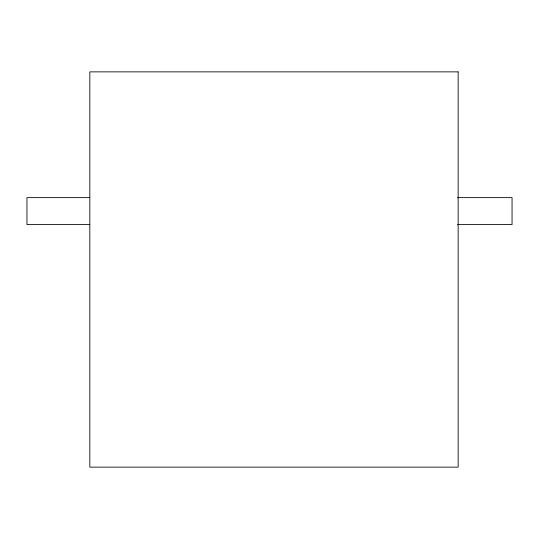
<?xml version="1.0" encoding="UTF-8"?>
<svg xmlns="http://www.w3.org/2000/svg" width="539" height="539" viewBox="0 0 539 539"><rect width="100%" height="100%" fill="white"/><g stroke="black" fill="none" stroke-linecap="round" stroke-linejoin="round"><path stroke-width="0.81" d="M89.831 197.631L26.95 197.631L26.95 224.581L89.831 224.581M457.55 197.631L512.05 197.631L512.05 224.581L457.55 224.581M458.15 71.869L89.831 71.869L89.831 467.131L458.15 467.131L458.15 71.869"/></g></svg>
